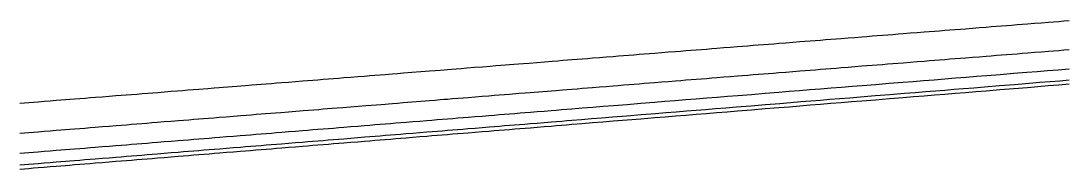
# Model space of a CAD drawing. Extents: x 0 to 9000, y -315 to 2087.
# Drawn here: x 6892 to 9000, y -21 to 277 of the extents above; entities that cross this region are included whole.
import ezdxf

# ---------------------------------------------------------------- set-up
doc = ezdxf.new("R2010")
doc.units = 0

msp = doc.modelspace()

# ---------------------------------------------------------------- linework, layer by layer
at = {"layer": 'LAY0', "color": 2}
for points in [[(9000, 277.026), (8989.71, 276.243), (8979.35, 275.45), (8968.93, 274.649), (8958.48, 273.84), (8944.49, 272.753), (8930.5, 271.659), (8916.52, 270.562), (8906.06, 269.739), (8895.65, 268.919), (8885.29, 268.101), (8875, 267.288), (8864.44, 266.454), (8853.96, 265.626), (8843.55, 264.803), (8833.17, 263.985), (8819.39, 262.9), (8805.62, 261.82), (8791.83, 260.742), (8781.46, 259.934), (8771.04, 259.126), (8760.56, 258.317), (8750, 257.505), (8739.7, 256.714), (8729.33, 255.913), (8718.92, 255.105), (8708.47, 254.291), (8694.49, 253.197), (8680.5, 252.098), (8666.53, 250.996), (8656.08, 250.17), (8645.66, 249.346), (8635.3, 248.525), (8625, 247.708), (8614.46, 246.872), (8603.99, 246.042), (8593.57, 245.216), (8583.19, 244.395), (8569.39, 243.304), (8555.61, 242.218), (8541.81, 241.133), (8531.44, 240.32), (8521.02, 239.507), (8510.54, 238.692), (8500, 237.875), (8489.69, 237.076), (8479.32, 236.269), (8468.9, 235.455), (8458.45, 234.637), (8444.49, 233.538), (8430.51, 232.435), (8416.54, 231.331), (8406.09, 230.502), (8395.68, 229.676), (8385.31, 228.853), (8375, 228.033), (8364.47, 227.197), (8354.01, 226.365), (8343.59, 225.537), (8333.21, 224.713), (8319.4, 223.618), (8305.6, 222.527), (8291.8, 221.437), (8281.41, 220.62), (8270.99, 219.802), (8260.53, 218.983), (8250, 218.162), (8239.67, 217.357), (8229.3, 216.545), (8218.88, 215.728), (8208.44, 214.906), (8194.48, 213.804), (8180.51, 212.699), (8166.56, 211.592), (8156.11, 210.763), (8145.7, 209.935), (8135.32, 209.11), (8125, 208.288), (8114.49, 207.452), (8104.03, 206.62), (8093.62, 205.791), (8083.23, 204.965), (8069.41, 203.867), (8055.6, 202.772), (8041.77, 201.678), (8031.39, 200.858), (8020.97, 200.037), (8010.51, 199.214), (8000, 198.391), (7991.54, 197.726), (7982.11, 196.982), (7971.8, 196.167), (7960.79, 195.293), (7945.37, 194.067), (7929.63, 192.816), (7914.21, 191.59), (7903.2, 190.715), (7892.89, 189.899), (7883.46, 189.153), (7875, 188.488), (7866.76, 187.84), (7857.45, 187.104), (7847.17, 186.289), (7836.09, 185.41), (7820.48, 184.169), (7804.52, 182.899), (7788.91, 181.657), (7777.83, 180.777), (7767.55, 179.962), (7758.24, 179.225), (7750, 178.576), (7743.55, 178.068), (7735.31, 177.417), (7725.31, 176.624), (7713.73, 175.705), (7696.5, 174.337), (7678.5, 172.907), (7661.27, 171.538), (7649.69, 170.619), (7639.69, 169.826), (7631.45, 169.175), (7625, 168.666), (7614.58, 167.845), (7604.17, 167.022), (7593.75, 166.197), (7583.33, 165.371), (7569.44, 164.267), (7555.56, 163.164), (7541.67, 162.061), (7531.25, 161.234), (7520.83, 160.409), (7510.42, 159.586), (7500, 158.765), (7489.58, 157.944), (7479.17, 157.122), (7468.75, 156.298), (7458.33, 155.473), (7444.44, 154.371), (7430.56, 153.27), (7416.67, 152.168), (7406.25, 151.343), (7395.83, 150.519), (7385.42, 149.697), (7375, 148.876), (7356.63, 147.43), (7343.89, 146.424), (7334.17, 145.655), (7326.17, 145.022), (7316.89, 144.285), (7308.11, 143.589), (7298.83, 142.852), (7290.83, 142.219), (7281.11, 141.45), (7268.37, 140.445), (7250, 138.999), (7238.71, 138.11), (7227.91, 137.259), (7217.5, 136.437), (7207.35, 135.635), (7194.08, 134.587), (7180.92, 133.546), (7167.65, 132.498), (7157.5, 131.696), (7147.09, 130.874), (7136.29, 130.024), (7125, 129.135), (7114.36, 128.299), (7103.84, 127.471), (7093.42, 126.65), (7083.08, 125.834), (7069.35, 124.751), (7055.65, 123.671), (7041.92, 122.588), (7031.58, 121.773), (7021.16, 120.952), (7010.64, 120.125), (7000, 119.288), (6990.85, 118.569), (6981.69, 117.849), (6972.52, 117.128), (6963.35, 116.406), (6951.12, 115.444), (6938.88, 114.481), (6926.65, 113.519), (6917.48, 112.798), (6908.31, 112.077), (6899.15, 111.357), (6890, 110.639)], [(9000, 218.652), (8989.77, 217.838), (8979.44, 217.017), (8969.03, 216.19), (8958.55, 215.36), (8944.53, 214.249), (8930.48, 213.136), (8916.45, 212.027), (8905.97, 211.199), (8895.56, 210.376), (8885.23, 209.559), (8875, 208.751), (8864.44, 207.916), (8853.95, 207.087), (8843.53, 206.263), (8833.16, 205.442), (8819.38, 204.351), (8805.62, 203.259), (8791.83, 202.165), (8781.46, 201.341), (8771.04, 200.512), (8760.56, 199.676), (8750, 198.833), (8739.78, 198.018), (8729.46, 197.195), (8719.05, 196.366), (8708.57, 195.532), (8694.53, 194.416), (8680.47, 193.298), (8666.43, 192.184), (8655.95, 191.352), (8645.54, 190.526), (8635.22, 189.706), (8625, 188.896), (8614.43, 188.057), (8603.94, 187.225), (8593.52, 186.398), (8583.16, 185.574), (8569.38, 184.479), (8555.62, 183.385), (8541.84, 182.287), (8531.47, 181.461), (8521.06, 180.629), (8510.57, 179.792), (8500, 178.946), (8489.79, 178.129), (8479.47, 177.304), (8469.05, 176.473), (8458.57, 175.636), (8444.53, 174.517), (8430.47, 173.396), (8416.43, 172.278), (8405.95, 171.444), (8395.54, 170.615), (8385.21, 169.793), (8375, 168.98), (8364.43, 168.139), (8353.95, 167.304), (8343.53, 166.475), (8333.16, 165.649), (8319.38, 164.551), (8305.62, 163.453), (8291.84, 162.353), (8281.47, 161.525), (8271.05, 160.692), (8260.57, 159.852), (8250, 159.006), (8239.78, 158.187), (8229.45, 157.36), (8219.04, 156.527), (8208.56, 155.689), (8194.53, 154.568), (8180.47, 153.445), (8166.44, 152.325), (8155.96, 151.489), (8145.55, 150.658), (8135.22, 149.834), (8125, 149.018), (8114.44, 148.176), (8103.96, 147.34), (8093.55, 146.508), (8083.17, 145.68), (8069.38, 144.579), (8055.61, 143.478), (8041.83, 142.376), (8031.45, 141.546), (8021.03, 140.711), (8010.56, 139.871), (8000, 139.025), (7981.35, 137.529), (7968.56, 136.505), (7958.89, 135.731), (7950.97, 135.099), (7941.82, 134.369), (7933.18, 133.679), (7924.03, 132.949), (7916.11, 132.316), (7906.44, 131.543), (7893.65, 130.518), (7875, 129.022), (7864.58, 128.186), (7854.17, 127.351), (7843.75, 126.517), (7833.33, 125.684), (7819.44, 124.573), (7805.56, 123.462), (7791.67, 122.351), (7781.25, 121.517), (7770.83, 120.683), (7760.42, 119.848), (7750, 119.012), (7743.63, 118.502), (7735.46, 117.847), (7725.48, 117.047), (7713.87, 116.117), (7696.56, 114.732), (7678.44, 113.282), (7661.13, 111.896), (7649.52, 110.967), (7639.54, 110.167), (7631.37, 109.512), (7625, 109.001), (7616.52, 108.322), (7607.08, 107.565), (7596.77, 106.739), (7585.77, 105.858), (7570.36, 104.625), (7554.64, 103.368), (7539.23, 102.135), (7528.23, 101.255), (7517.92, 100.429), (7508.48, 99.6729), (7500, 98.9934), (7490.94, 98.2667), (7481.18, 97.4849), (7470.82, 96.6559), (7459.99, 95.7893), (7445.06, 94.5955), (7429.94, 93.3859), (7415.01, 92.1922), (7404.18, 91.3258), (7393.82, 90.4971), (7384.06, 89.7157), (7375, 88.9894), (7365.43, 88.2223), (7355.41, 87.4202), (7345.02, 86.5891), (7334.35, 85.7352), (7319.82, 84.5741), (7305.18, 83.4036), (7290.65, 82.2426), (7279.98, 81.389), (7269.59, 80.5581), (7259.57, 79.7564), (7250, 78.9898), (7239.92, 78.1824), (7229.66, 77.3613), (7219.25, 76.5289), (7208.73, 75.6879), (7194.59, 74.5582), (7180.41, 73.4252), (7166.27, 72.2957), (7155.75, 71.455), (7145.34, 70.623), (7135.08, 69.8023), (7125, 68.9956), (7114.67, 68.1693), (7104.3, 67.3396), (7093.88, 66.5073), (7083.44, 65.6729), (7069.48, 64.5584), (7055.52, 63.4432), (7041.56, 62.3289), (7031.12, 61.4948), (7020.7, 60.6628), (7010.33, 59.8337), (7000, 59.008), (6990.83, 58.275), (6981.66, 57.5429), (6972.5, 56.8116), (6963.33, 56.0809), (6951.11, 55.1075), (6938.89, 54.1348), (6926.67, 53.1624), (6917.5, 52.4331), (6908.34, 51.7038), (6899.17, 50.9743), (6890, 50.2444)], [(9000, 179.805), (8978.07, 178.076), (8956.76, 176.38), (8935.92, 174.709), (8915.42, 173.056), (8888.43, 170.868), (8861.57, 168.687), (8834.58, 166.498), (8814.08, 164.842), (8793.24, 163.166), (8771.92, 161.465), (8750, 159.731), (8728.45, 158.026), (8707.29, 156.338), (8686.45, 154.664), (8665.84, 152.999), (8638.58, 150.79), (8611.42, 148.583), (8584.16, 146.371), (8563.55, 144.704), (8542.71, 143.026), (8521.55, 141.334), (8500, 139.623), (8478.72, 137.934), (8457.68, 136.253), (8436.84, 134.576), (8416.15, 132.904), (8388.7, 130.678), (8361.3, 128.452), (8333.85, 126.224), (8313.15, 124.549), (8292.31, 122.87), (8271.28, 121.184), (8250, 119.489), (8228.91, 117.811), (8207.97, 116.133), (8187.13, 114.455), (8166.37, 112.777), (8138.78, 110.54), (8111.22, 108.301), (8083.63, 106.062), (8062.87, 104.382), (8042.03, 102.7), (8021.09, 101.018), (8000, 99.335), (7989.5, 98.4972), (7979.05, 97.6583), (7968.63, 96.8184), (7958.24, 95.9777), (7944.41, 94.8561), (7930.59, 93.7341), (7916.76, 92.6121), (7906.37, 91.7709), (7895.95, 90.9303), (7885.5, 90.0903), (7875, 89.2513), (7864.52, 88.414), (7854.08, 87.5751), (7843.66, 86.7349), (7833.26, 85.8937), (7819.42, 84.771), (7805.58, 83.6478), (7791.74, 82.5248), (7781.34, 81.683), (7770.92, 80.8421), (7760.48, 80.0023), (7750, 79.164), (7739.53, 78.3266), (7729.1, 77.4876), (7718.68, 76.6471), (7708.28, 75.8057), (7694.42, 74.6827), (7680.58, 73.5592), (7666.72, 72.436), (7656.32, 71.5941), (7645.9, 70.7532), (7635.47, 69.9134), (7625, 69.0752), (7614.55, 68.2385), (7604.12, 67.3997), (7593.7, 66.5593), (7583.3, 65.7177), (7569.43, 64.5943), (7555.57, 63.4703), (7541.7, 62.3467), (7531.3, 61.5047), (7520.88, 60.6638), (7510.45, 59.8244), (7500, 58.9869), (7489.57, 58.1509), (7479.14, 57.3125), (7468.73, 56.4722), (7458.32, 55.6305), (7444.44, 54.5067), (7430.56, 53.3823), (7416.68, 52.2582), (7406.27, 51.4161), (7395.86, 50.5754), (7385.43, 49.7364), (7375, 48.8996), (7364.58, 48.0638), (7354.16, 47.2256), (7343.74, 46.3854), (7333.33, 45.5437), (7319.44, 44.4199), (7305.56, 43.2955), (7291.67, 42.1715), (7281.26, 41.3295), (7270.84, 40.4888), (7260.42, 39.65), (7250, 38.8134), (7239.58, 37.9775), (7229.17, 37.1392), (7218.75, 36.2991), (7208.33, 35.4576), (7194.44, 34.3342), (7180.56, 33.2101), (7166.67, 32.0865), (7156.25, 31.2447), (7145.83, 30.4042), (7135.42, 29.5655), (7125, 28.7289), (7114.59, 27.8926), (7104.17, 27.0543), (7093.75, 26.2143), (7083.34, 25.3732), (7069.45, 24.2504), (7055.55, 23.127), (7041.66, 22.004), (7031.25, 21.1625), (7020.83, 20.3222), (7010.41, 19.4833), (7000, 18.6464), (6990.83, 17.9102), (6981.67, 17.1732), (6972.5, 16.4355), (6963.33, 15.6974), (6951.11, 14.7131), (6938.89, 13.729), (6926.67, 12.7458), (6917.5, 12.0093), (6908.33, 11.2738), (6899.17, 10.5395), (6890, 9.8067)], [(9000, 157.421), (8981.74, 155.962), (8962.15, 154.386), (8941.42, 152.709), (8919.8, 150.953), (8890.06, 148.53), (8859.94, 146.073), (8830.2, 143.649), (8808.57, 141.891), (8787.85, 140.212), (8768.26, 138.633), (8750, 137.171), (8731.27, 135.672), (8711.45, 134.074), (8690.69, 132.394), (8669.21, 130.65), (8639.84, 128.257), (8610.16, 125.837), (8580.78, 123.443), (8559.3, 121.696), (8538.55, 120.014), (8518.73, 118.414), (8500, 116.912), (8480.81, 115.373), (8460.76, 113.756), (8439.98, 112.073), (8418.64, 110.339), (8389.62, 107.976), (8360.37, 105.592), (8331.36, 103.228), (8310.02, 101.492), (8289.24, 99.8076), (8269.19, 98.1877), (8250, 96.6456), (8230.37, 95.0685), (8210.1, 93.4324), (8189.31, 91.7474), (8168.1, 90.0248), (8139.42, 87.6902), (8110.58, 85.3399), (8081.9, 83.0043), (8060.69, 81.2801), (8039.9, 79.5931), (8019.63, 77.9543), (8000, 76.3741), (7990.04, 75.5725), (7979.84, 74.748), (7969.44, 73.9046), (7958.88, 73.0468), (7944.65, 71.8886), (7930.35, 70.7245), (7916.12, 69.5661), (7905.56, 68.7079), (7895.16, 67.864), (7884.96, 67.0388), (7875, 66.2365), (7864.96, 65.4277), (7854.72, 64.5996), (7844.31, 63.7559), (7833.78, 62.9002), (7819.61, 61.7474), (7805.39, 60.5897), (7791.22, 59.4366), (7780.69, 58.5806), (7770.28, 57.7363), (7760.04, 56.9077), (7750, 56.098), (7739.9, 55.2836), (7729.63, 54.4528), (7719.22, 53.6089), (7708.7, 52.7548), (7694.58, 51.6061), (7680.42, 50.4533), (7666.3, 49.3043), (7655.78, 48.4499), (7645.37, 47.6055), (7635.1, 46.7742), (7625, 45.9591), (7614.81, 45.1373), (7604.5, 44.3032), (7594.09, 43.459), (7583.6, 42.6072), (7569.55, 41.4639), (7555.45, 40.3175), (7541.4, 39.174), (7530.91, 38.3219), (7520.5, 37.4773), (7510.19, 36.6426), (7500, 35.8202), (7489.74, 34.9921), (7479.4, 34.1551), (7468.99, 33.3108), (7458.52, 32.4609), (7444.51, 31.3223), (7430.49, 30.1814), (7416.48, 29.0426), (7406.01, 28.1924), (7395.6, 27.3477), (7385.26, 26.5101), (7375, 25.6814), (7364.68, 24.8479), (7354.31, 24.0083), (7343.9, 23.1638), (7333.45, 22.3157), (7319.49, 21.1812), (7305.51, 20.0452), (7291.55, 18.9105), (7281.1, 18.062), (7270.69, 17.2172), (7260.32, 16.377), (7250, 15.5428), (7239.64, 14.7051), (7229.25, 13.8636), (7218.83, 13.019), (7208.4, 12.1722), (7194.47, 11.0409), (7180.53, 9.9085), (7166.6, 8.777), (7156.17, 7.9299), (7145.75, 7.085), (7135.36, 6.243), (7125, 5.4046), (7114.6, 4.5633), (7104.19, 3.7202), (7093.77, 2.8756), (7083.35, 2.0299), (7069.45, 0.9013), (7055.55, -0.2279), (7041.65, -1.3568), (7031.23, -2.2027), (7020.81, -3.0477), (7010.4, -3.8913), (7000, -4.7332), (6990.83, -5.4748), (6981.67, -6.2165), (6972.5, -6.9583), (6963.33, -7.6999), (6951.11, -8.6885), (6938.89, -9.6765), (6926.67, -10.6635), (6917.5, -11.4031), (6908.33, -12.142), (6899.17, -12.88), (6890, -13.617)], [(6890, -21.3984), (6899.17, -20.6593), (6908.33, -19.9198), (6917.5, -19.18), (6926.67, -18.4398), (6938.89, -17.4521), (6951.11, -16.4636), (6963.33, -15.4742), (6972.5, -14.7315), (6981.67, -13.9883), (6990.83, -13.2445), (7000, -12.5), (7010.42, -11.6536), (7020.83, -10.8073), (7031.25, -9.9609), (7041.67, -9.1146), (7055.56, -7.9861), (7069.44, -6.8576), (7083.33, -5.7292), (7093.75, -4.8828), (7104.17, -4.0365), (7114.58, -3.1901), (7125, -2.3437), (7135.42, -1.4974), (7145.83, -0.651), (7156.25, 0.1953), (7166.67, 1.0417), (7180.56, 2.1702), (7194.44, 3.2986), (7208.33, 4.4271), (7218.75, 5.2735), (7229.17, 6.1198), (7239.58, 6.9661), (7250, 7.8125), (7260.42, 8.6589), (7270.83, 9.5052), (7281.25, 10.3516), (7291.67, 11.1979), (7305.56, 12.3264), (7319.44, 13.4549), (7333.33, 14.5833), (7343.75, 15.4297), (7354.17, 16.276), (7364.58, 17.1224), (7375, 17.9688), (7385.42, 18.8151), (7395.83, 19.6615), (7406.25, 20.5078), (7416.67, 21.3542), (7430.56, 22.4826), (7444.44, 23.6111), (7458.33, 24.7396), (7468.75, 25.5859), (7479.17, 26.4323), (7489.58, 27.2787), (7500, 28.125), (7510.42, 28.9714), (7520.83, 29.8177), (7531.25, 30.6641), (7541.67, 31.5104), (7555.56, 32.6389), (7569.44, 33.7674), (7583.33, 34.8958), (7593.75, 35.7422), (7604.17, 36.5885), (7614.58, 37.4349), (7625, 38.2813), (7635.42, 39.1276), (7645.83, 39.974), (7656.25, 40.8203), (7666.67, 41.6667), (7680.56, 42.7951), (7694.44, 43.9236), (7708.33, 45.0521), (7718.75, 45.8984), (7729.17, 46.7448), (7739.58, 47.5912), (7750, 48.4375), (7760.42, 49.2839), (7770.83, 50.1302), (7781.25, 50.9766), (7791.67, 51.8229), (7805.56, 52.9514), (7819.44, 54.0799), (7833.33, 55.2083), (7843.75, 56.0547), (7854.17, 56.901), (7864.58, 57.7474), (7875, 58.5938), (7885.42, 59.4401), (7895.83, 60.2865), (7906.25, 61.1328), (7916.67, 61.9792), (7930.56, 63.1076), (7944.44, 64.2361), (7958.33, 65.3646), (7968.75, 66.2109), (7979.17, 67.0573), (7989.58, 67.9037), (8000, 68.75), (8020.83, 70.4427), (8041.67, 72.1354), (8062.5, 73.8281), (8083.33, 75.5208), (8111.11, 77.7778), (8138.89, 80.0347), (8166.67, 82.2917), (8187.5, 83.9844), (8208.33, 85.6771), (8229.17, 87.3698), (8250, 89.0625), (8270.83, 90.7552), (8291.67, 92.4479), (8312.5, 94.1406), (8333.33, 95.8333), (8361.11, 98.0903), (8388.89, 100.347), (8416.67, 102.604), (8437.5, 104.297), (8458.33, 105.99), (8479.17, 107.682), (8500, 109.375), (8520.83, 111.068), (8541.67, 112.76), (8562.5, 114.453), (8583.33, 116.146), (8611.11, 118.403), (8638.89, 120.66), (8666.67, 122.917), (8687.5, 124.609), (8708.33, 126.302), (8729.17, 127.995), (8750, 129.688), (8770.83, 131.38), (8791.67, 133.073), (8812.5, 134.766), (8833.33, 136.458), (8861.11, 138.715), (8888.89, 140.972), (8916.67, 143.229), (8937.5, 144.922), (8958.33, 146.615), (8979.17, 148.307), (9000, 150)]]:
    msp.add_lwpolyline(points, dxfattribs=at)

doc.saveas('drawing.dxf')
